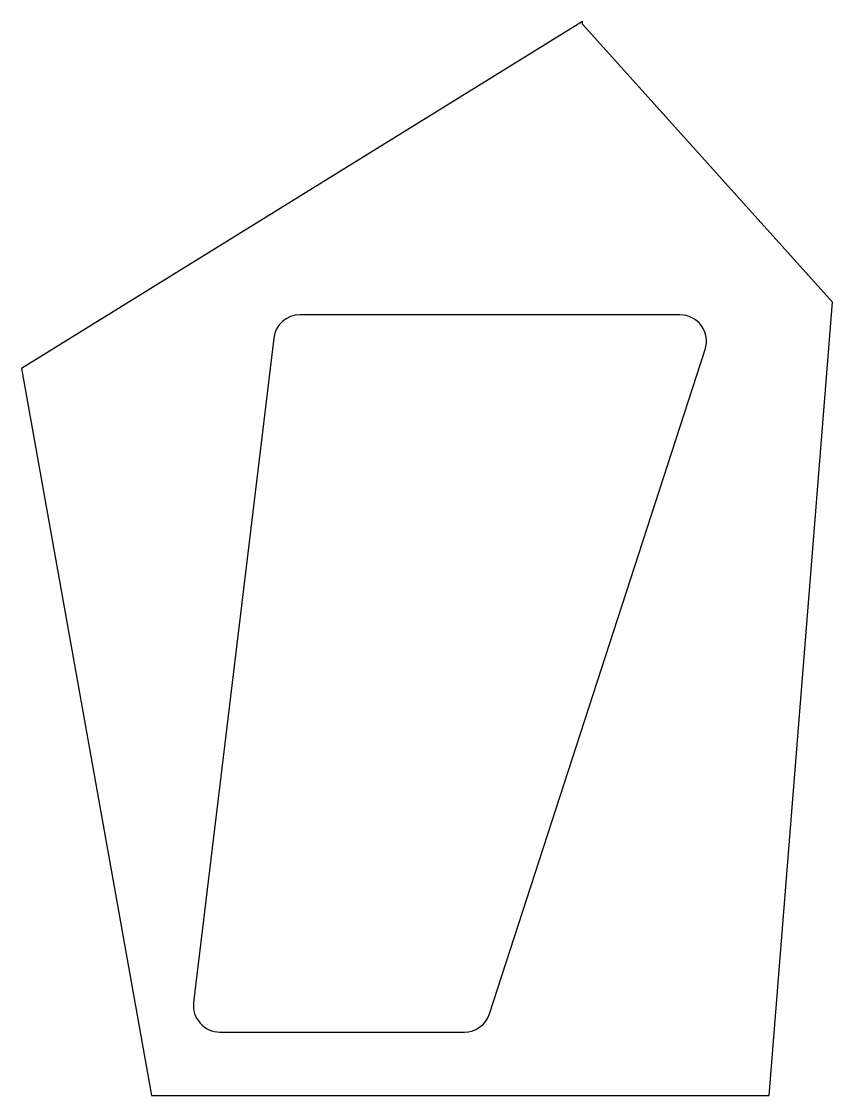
# Model space of a CAD drawing. Header units: metres. Extents: x -295 to 1545, y 190 to 2626.
import ezdxf

# ---------------------------------------------------------------- set-up
doc = ezdxf.new("R2010")
doc.units = ezdxf.units.M

msp = doc.modelspace()

# ---------------------------------------------------------------- linework, layer by layer
at = {"layer": 'PARAMETRIX'}
for p, q in [((977.5, 2626.481), (-295, 1839.1147)), ((977.5, 2620.1009), (977.5, 2626.481)), ((1545, 1989.4643), (977.5, 2620.1009)), ((1401, 190), (1545, 1989.4643)), ((1198.9482, 1961), (336.7058, 1961)), ((277.1365, 1908.1761), (95.5925, 401.1761)), ((766.9611, 375.4794), (1256.0182, 1882.4794)), ((-295, 1839.1147), (0, 190)), ((155.1618, 334), (709.891, 334)), ((0, 190), (1401, 190))]:
    msp.add_line(p, q, dxfattribs=at)
for centre, start, end in [((336.7058, 1901), 90, 173.1308), ((1198.9482, 1901), 342.0205, 90), ((155.1618, 394), 173.1308, 270), ((709.891, 394), 270, 342.0205)]:
    msp.add_arc(centre, 60, start, end, dxfattribs=at)

doc.saveas('drawing.dxf')
